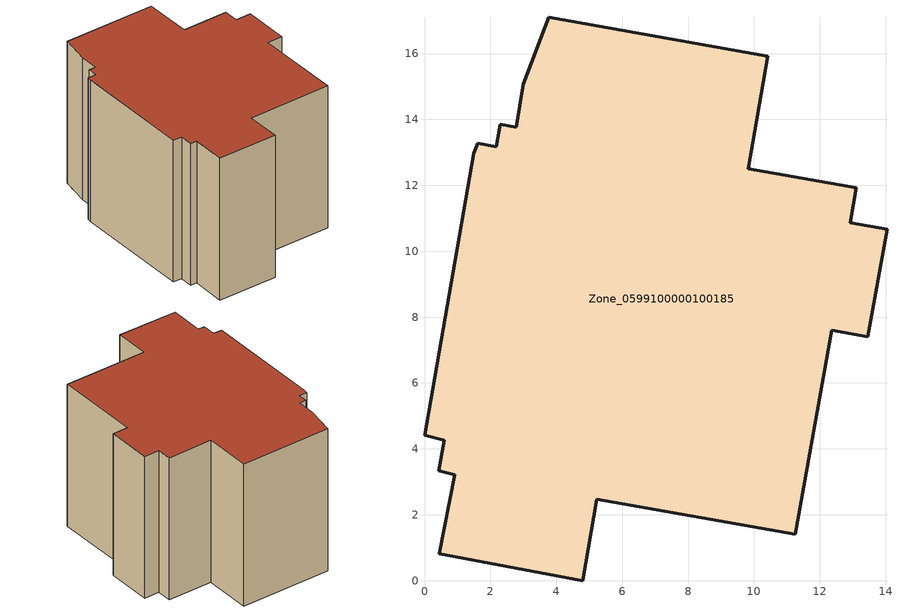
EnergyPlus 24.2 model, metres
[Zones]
Zone_0599100000100185
 floor ground (C_G): 3.77,17.1 10.42,15.92 9.82,12.5 13.11,11.93 12.93,10.86 14.04,10.67 13.46,7.41 12.36,7.6 11.26,1.4 5.23,2.47 4.8,0 0.45,0.81 0.92,3.22 0.44,3.33 0.6,4.27 0,4.41 1.5,12.98 1.61,13.27 2.18,13.17 2.3,13.85 2.78,13.77 3,15.06 z0
 wall outside (C_F): 1.5,12.98 0,4.41 0.6,4.27 0.44,3.33 0.92,3.22 0.45,0.81 4.8,0 5.23,2.47 11.26,1.4 12.36,7.6 13.46,7.41 14.04,10.67 12.93,10.86 13.11,11.93 9.82,12.5 10.42,15.92 3.77,17.1 3,15.06 2.78,13.77 2.3,13.85 2.18,13.17 1.61,13.27 1.5,12.98 z0:10.86
 roof outside (C_R): 3.77,17.1 3,15.06 2.78,13.77 2.3,13.85 2.18,13.17 1.61,13.27 1.5,12.98 0,4.41 0.6,4.27 0.44,3.33 0.92,3.22 0.45,0.81 4.8,0 5.23,2.47 11.26,1.4 12.36,7.6 13.46,7.41 14.04,10.67 12.93,10.86 13.11,11.93 9.82,12.5 10.42,15.92 z10.86
[BUILDING]
Pand.0599100000100185: North Axis=0; Terrain=City; Loads Convergence Tolerance Value=0.04; Temperature Convergence Tolerance Value=0.4; Solar Distribution=FullExterior; Maximum Number of Warmup Days=25; Minimum Number of Warmup Days=1
[Site:Location]
Rotterdam.The.Hague.AP_ZH_NLD Design_Conditions: Latitude=51.96; Longitude=4.45; Time Zone=1; Elevation=-4.5
[SITE:GROUNDTEMPERATURE:BUILDINGSURFACE]
18, 18, 18, 18, 18, 18, 18, 18, 18, 18, 18, 18
[MATERIAL] Thermal Absorptance=0.9; Solar Absorptance=0.7; Visible Absorptance=0.7
Name | Roughness | Thickness | Conductivity | Density | Specific Heat
G.D.1965 | MediumSmooth | 0.15 | 1 | 540 | 1210
F.D.1965 | Rough | 0.3 | 0.857143 | 1920 | 840
R.D.1965 | MediumRough | 0.2 | 0.08 | 1500 | 1000
[CONSTRUCTION]
C_G: G.D.1965
C_F: F.D.1965
C_R: R.D.1965
[ZONE]
Zone_0599100000100185: Type=1; Multiplier=1; Ceiling Height=Autocalculate; Volume=Autocalculate; Floor Area=autocalculate; Part of Total Floor Area=Yes
[ZONEINFILTRATION:DESIGNFLOWRATE]
Infil_Zone_0599100000100185: Zone or ZoneList or Space or SpaceList=Zone_0599100000100185; Schedule=AlwaysOn; Design Flow Rate Calculation Method=Flow/Area; Flow Rate per Floor Area=0.0042; Constant Term Coefficient=1; Temperature Term Coefficient=0; Velocity Term Coefficient=0; Velocity Squared Term Coefficient=0
[HVACTEMPLATE:ZONE:IDEALLOADSAIRSYSTEM]
Zone_0599100000100185: Maximum Heating Supply Air Temperature=50; Minimum Cooling Supply Air Temperature=13; Maximum Heating Supply Air Humidity Ratio=0.0156; Minimum Cooling Supply Air Humidity Ratio=0.0077; Heating Limit=NoLimit; Cooling Limit=NoLimit; Dehumidification Control Type=ConstantSensibleHeatRatio; Cooling Sensible Heat Ratio=0.7; Dehumidification Setpoint=60; Humidification Control Type=None; Humidification Setpoint=30; Outdoor Air Method=None; Outdoor Air Flow Rate per Person=0.00944; Outdoor Air Flow Rate per Zone Floor Area=0; Outdoor Air Flow Rate per Zone=0; Demand Controlled Ventilation Type=None; Outdoor Air Economizer Type=NoEconomizer; Heat Recovery Type=None; Sensible Heat Recovery Effectiveness=0.7; Latent Heat Recovery Effectiveness=0.65
[ZONECONTROL:THERMOSTAT]
ThermostatControl_Zone_0599100000100185: Zone or ZoneList=Zone_0599100000100185; Control Type Schedule=DualSetpointControlType; Control 1=Thermostat_Zone_0599100000100185; Temperature Difference Between Cutout And Setpoint=0
[THERMOSTATSETPOINT:DUALSETPOINT]
Thermostat_Zone_0599100000100185: Heating Setpoint Temperature Schedule=HeatingSetpoint_Zone_0599100000100185; Cooling Setpoint Temperature Schedule=CoolingSetpoint_Zone_0599100000100185
[SCHEDULE:COMPACT]
HeatingSetpoint_Zone_0599100000100185: Through: 12/31, For: AllDays, Until: 24:00, 21
CoolingSetpoint_Zone_0599100000100185: Through: 12/31, For: AllDays, Until: 24:00, 24
DualSetpointControlType: Through: 12/31, For: AllDays, Until: 24:00, 4
AlwaysOn: Through: 12/31, For: AllDays, Until: 24:00, 1
